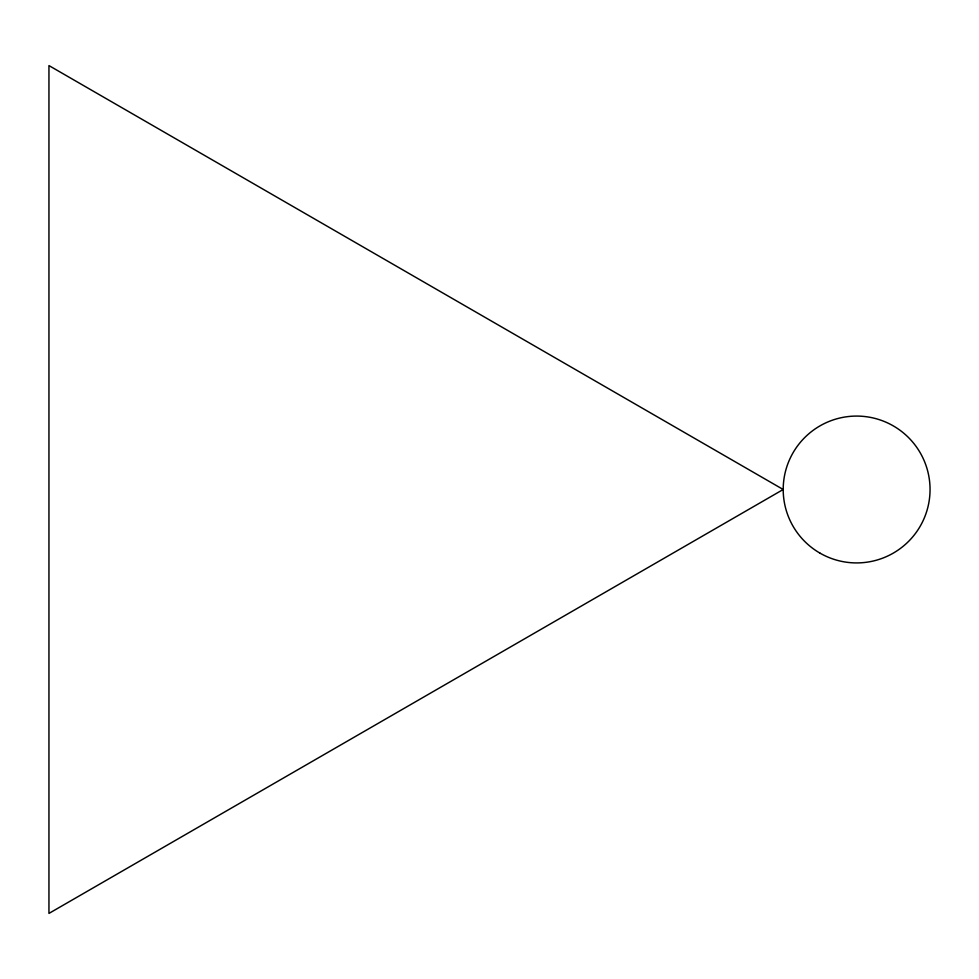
<?xml version="1.0" encoding="UTF-8"?>
<svg xmlns="http://www.w3.org/2000/svg" width="979" height="979" viewBox="0 0 979 979"><rect width="100%" height="100%" fill="white"/><g stroke="black" fill="none" stroke-linecap="round" stroke-linejoin="round"><path stroke-width="1.47" d="M783.2 489.5L48.95 913.419L48.95 65.581L783.2 489.5M819.912 553.086A73.425 73.425 0 0 0 930.05 489.5A73.425 73.425 0 0 0 819.912 425.914A73.425 73.425 0 0 0 819.912 553.086"/></g></svg>
